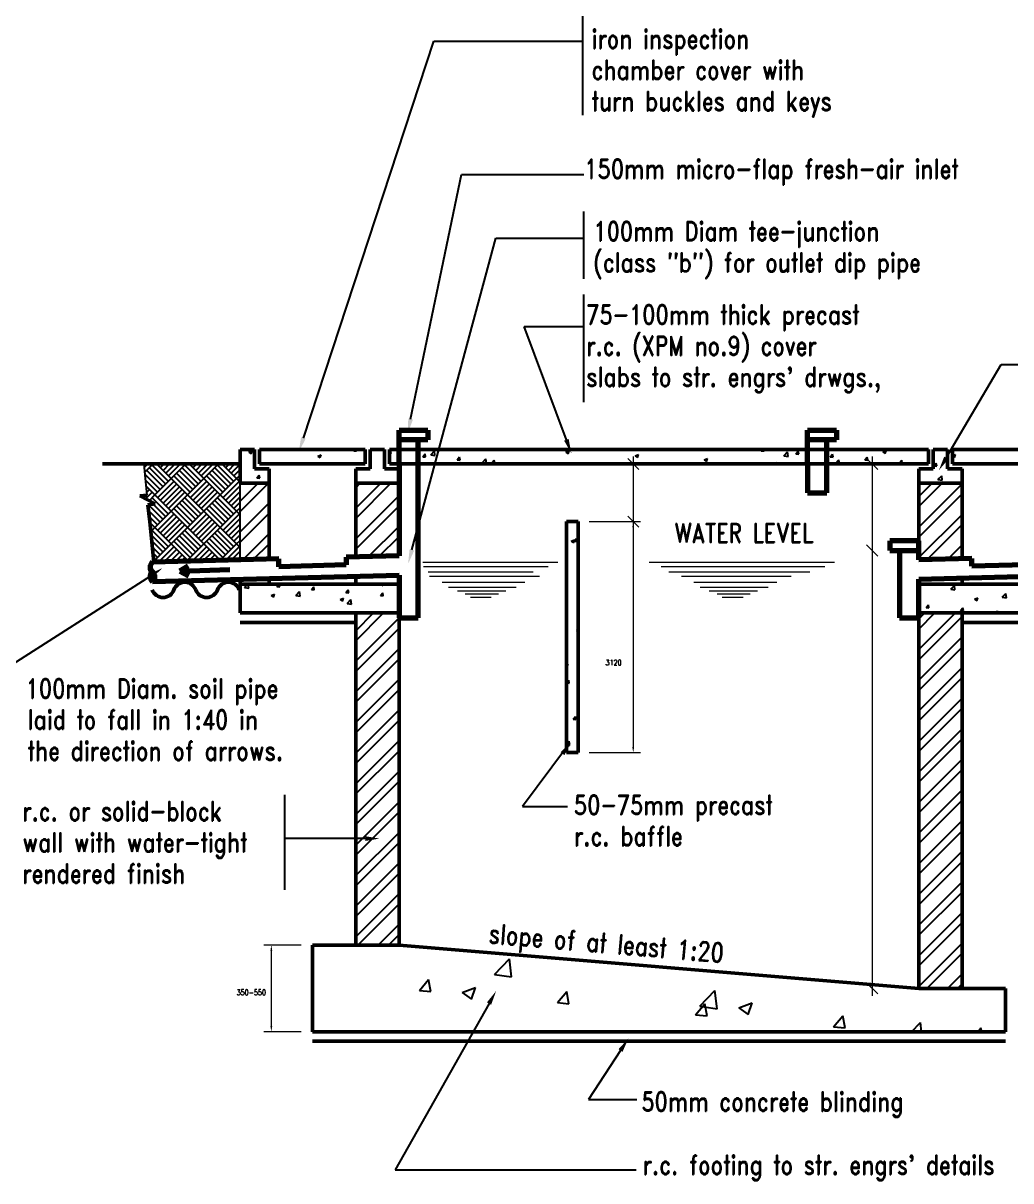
# Model space of a CAD drawing. Header units: inches. Extents: x 23 to 2032867, y 13 to 664695.
# Drawn here: x 1079303 to 1087707, y 491402 to 501255 of the extents above; entities that cross this region are included whole.
import ezdxf

# ---------------------------------------------------------------- set-up
doc = ezdxf.new("R2010")
doc.units = ezdxf.units.IN
doc.header["$MEASUREMENT"] = 0
doc.linetypes.add('DASHED2', pattern=[0.375, 0.25, -0.125])
for name, color, linetype, lineweight in [('DIMEXT', 7, 'Continuous', 9), ('DIMINT', 4, 'Continuous', 0), ('PIPES', 1, 'Continuous', 70), ('TXT2', 7, 'Continuous', 0), ('WALLS', 7, 'Continuous', 50)]:
    doc.layers.add(name, color=color, linetype=linetype, lineweight=lineweight)
doc.layers.add('PLUMBING', color=8, linetype='Continuous')
doc.styles.add('RomanS', font='romans.shx')
doc.styles.add('TXT1', font='romand__.ttf', dxfattribs={"width": 0.8, "height": 100})

msp = doc.modelspace()

# ---------------------------------------------------------------- linework, layer by layer
for p, q in [((1084065.422, 500472.276, 0), (1084065.422, 501704.453, 0)), ((1081686.842, 497723.359, 0), (1082797.271, 501100.751, 0)), ((1082797.271, 501100.751, 0), (1084065.422, 501100.751, 0)), ((1082599.728, 497884.654, 0), (1083033.229, 499967.45, 0)), ((1083033.229, 499967.45, 0), (1084073.746, 499967.45, 0)), ((1084073.746, 499077.41, 0), (1084073.746, 499650.208, 0)), ((1082610.544, 496771.55, 0), (1083324.829, 499423.685, 0)), ((1083324.829, 499423.685, 0), (1084071.062, 499423.685, 0)), ((1084073.746, 498028.75, 0), (1084073.746, 498945.226, 0)), ((1083565.92, 498672.196, 0), (1084071.062, 498672.196, 0)), ((1083924.846, 497708.842, 0), (1083565.92, 498672.196, 0)), ((1087157.31, 497554.873, 0), (1087626.022, 498349.751, 0)), ((1087626.022, 498349.751, 0), (1087980.096, 498349.751, 0)), ((1080328.891, 497503.453, 0), (1080341.599, 497380.604, 0)), ((1080332.165, 497471.805, 0), (1080363.813, 497503.453, 0)), ((1080336.508, 497429.818, 0), (1080410.143, 497503.453, 0)), ((1080516.324, 497331.656, 0), (1080377.335, 497470.645, 0)), ((1080539.488, 497354.821, 0), (1080400.5, 497493.81, 0)), ((1080562.653, 497377.986, 0), (1080437.186, 497503.453, 0)), ((1080446.829, 497493.81, 0), (1080456.472, 497503.453, 0)), ((1080469.994, 497470.645, 0), (1080502.802, 497503.453, 0)), ((1080493.159, 497447.48, 0), (1080549.132, 497503.453, 0)), ((1080516.324, 497424.315, 0), (1080595.461, 497503.453, 0)), ((1080539.488, 497401.151, 0), (1080641.791, 497503.453, 0)), ((1080562.653, 497377.986, 0), (1080688.12, 497503.453, 0)), ((1080794.301, 497331.656, 0), (1080655.313, 497470.645, 0)), ((1080817.466, 497354.821, 0), (1080678.477, 497493.81, 0)), ((1080840.631, 497377.986, 0), (1080715.164, 497503.453, 0)), ((1080724.807, 497493.81, 0), (1080734.45, 497503.453, 0)), ((1080747.972, 497470.645, 0), (1080780.78, 497503.453, 0)), ((1080771.137, 497447.48, 0), (1080827.109, 497503.453, 0)), ((1080794.301, 497424.315, 0), (1080873.439, 497503.453, 0)), ((1080817.466, 497401.151, 0), (1080919.769, 497503.453, 0)), ((1080840.631, 497377.986, 0), (1080966.098, 497503.453, 0)), ((1081072.279, 497331.656, 0), (1080933.29, 497470.645, 0)), ((1081095.444, 497354.821, 0), (1080956.455, 497493.81, 0)), ((1081118.609, 497377.986, 0), (1080993.142, 497503.453, 0)), ((1081002.785, 497493.81, 0), (1081012.428, 497503.453, 0)), ((1081025.95, 497470.645, 0), (1081058.758, 497503.453, 0)), ((1081049.114, 497447.48, 0), (1081105.087, 497503.453, 0)), ((1081072.279, 497424.315, 0), (1081149.531, 497501.567, 0)), ((1080469.994, 497285.326, 0), (1080337.778, 497417.542, 0)), ((1080341.599, 497380.604, 0), (1080356.347, 497238.039, 0)), ((1080446.829, 497262.162, 0), (1080343.124, 497365.867, 0)), ((1080493.159, 497308.491, 0), (1080354.17, 497447.48, 0)), ((1080423.664, 497238.997, 0), (1080562.653, 497377.986, 0)), ((1080701.642, 497238.997, 0), (1080562.653, 497377.986, 0)), ((1080724.807, 497262.162, 0), (1080585.818, 497401.151, 0)), ((1080747.972, 497285.326, 0), (1080608.983, 497424.315, 0)), ((1080771.137, 497308.491, 0), (1080632.148, 497447.48, 0)), ((1080701.642, 497238.997, 0), (1080840.631, 497377.986, 0)), ((1080979.62, 497238.997, 0), (1080840.631, 497377.986, 0)), ((1081002.785, 497262.162, 0), (1080863.796, 497401.151, 0)), ((1081025.95, 497285.326, 0), (1080886.961, 497424.315, 0)), ((1081049.114, 497308.491, 0), (1080910.126, 497447.48, 0)), ((1080979.62, 497238.997, 0), (1081118.609, 497377.986, 0)), ((1081095.444, 497401.151, 0), (1081149.531, 497455.238, 0)), ((1081118.609, 497377.986, 0), (1081149.531, 497408.908, 0)), ((1081149.531, 497347.064, 0), (1081118.609, 497377.986, 0)), ((1081149.531, 497393.393, 0), (1081141.774, 497401.151, 0)), ((1080344.243, 497205.905, 0), (1080400.5, 497262.162, 0)), ((1080423.664, 497238.997, 0), (1080348.47, 497314.192, 0)), ((1080349.538, 497303.86, 0), (1080354.17, 497308.491, 0)), ((1080353.882, 497261.874, 0), (1080377.335, 497285.326, 0)), ((1080446.829, 497215.832, 0), (1080585.818, 497354.821, 0)), ((1080469.994, 497192.667, 0), (1080608.983, 497331.656, 0)), ((1080493.159, 497169.502, 0), (1080632.148, 497308.491, 0)), ((1080516.324, 497146.338, 0), (1080655.313, 497285.326, 0)), ((1080539.488, 497123.173, 0), (1080678.477, 497262.162, 0)), ((1080724.807, 497215.832, 0), (1080863.796, 497354.821, 0)), ((1080747.972, 497192.667, 0), (1080886.961, 497331.656, 0)), ((1080771.137, 497169.502, 0), (1080910.126, 497308.491, 0)), ((1080794.301, 497146.338, 0), (1080933.29, 497285.326, 0)), ((1080817.466, 497123.173, 0), (1080956.455, 497262.162, 0)), ((1081002.785, 497215.832, 0), (1081141.774, 497354.821, 0)), ((1081025.95, 497192.667, 0), (1081149.531, 497316.249, 0)), ((1081049.114, 497169.502, 0), (1081149.531, 497269.919, 0)), ((1081149.531, 496685.727, 0), (1081149.531, 497339.653, 0)), ((1086923.481, 497226.85, 0), (1087036.284, 497339.653, 0)), ((1086923.481, 497139.982, 0), (1087123.152, 497339.653, 0)), ((1086923.481, 496966.246, 0), (1087292.031, 497334.796, 0)), ((1080313.9, 497221.892, 0), (1080327.013, 497235.005, 0)), ((1080374.585, 497189.918, 0), (1080423.664, 497238.997, 0)), ((1080539.488, 497076.843, 0), (1080400.5, 497215.832, 0)), ((1080516.324, 497053.678, 0), (1080408.867, 497161.135, 0)), ((1080562.653, 497100.008, 0), (1080423.664, 497238.997, 0)), ((1080562.653, 497100.008, 0), (1080701.642, 497238.997, 0)), ((1080771.137, 497030.513, 0), (1080632.148, 497169.502, 0)), ((1080794.301, 497053.678, 0), (1080655.313, 497192.667, 0)), ((1080817.466, 497076.843, 0), (1080678.477, 497215.832, 0)), ((1080840.631, 497100.008, 0), (1080701.642, 497238.997, 0)), ((1080840.631, 497100.008, 0), (1080979.62, 497238.997, 0)), ((1081049.114, 497030.513, 0), (1080910.126, 497169.502, 0)), ((1081072.279, 497053.678, 0), (1080933.29, 497192.667, 0)), ((1081095.444, 497076.843, 0), (1080956.455, 497215.832, 0)), ((1081118.609, 497100.008, 0), (1080979.62, 497238.997, 0)), ((1081072.279, 497146.338, 0), (1081149.531, 497223.589, 0)), ((1081095.444, 497123.173, 0), (1081149.531, 497177.26, 0)), ((1086923.481, 496879.378, 0), (1087292.031, 497247.928, 0)), ((1080493.159, 497030.513, 0), (1080366.88, 497156.792, 0)), ((1080469.994, 497007.349, 0), (1080369.852, 497107.49, 0)), ((1080423.664, 496961.019, 0), (1080562.653, 497100.008, 0)), ((1080446.829, 496937.854, 0), (1080585.818, 497076.843, 0)), ((1080701.642, 496961.019, 0), (1080562.653, 497100.008, 0)), ((1080724.807, 496984.184, 0), (1080585.818, 497123.173, 0)), ((1080747.972, 497007.349, 0), (1080608.983, 497146.338, 0)), ((1080701.642, 496961.019, 0), (1080840.631, 497100.008, 0)), ((1080724.807, 496937.854, 0), (1080863.796, 497076.843, 0)), ((1080979.62, 496961.019, 0), (1080840.631, 497100.008, 0)), ((1081002.785, 496984.184, 0), (1080863.796, 497123.173, 0)), ((1081025.95, 497007.349, 0), (1080886.961, 497146.338, 0)), ((1080979.62, 496961.019, 0), (1081118.609, 497100.008, 0)), ((1081002.785, 496937.854, 0), (1081141.774, 497076.843, 0)), ((1081118.609, 497100.008, 0), (1081149.531, 497130.93, 0)), ((1081149.531, 497069.086, 0), (1081118.609, 497100.008, 0)), ((1081149.531, 497115.415, 0), (1081141.774, 497123.173, 0)), ((1086923.481, 496705.642, 0), (1087292.031, 497074.192, 0)), ((1080446.829, 496984.184, 0), (1080375.198, 497055.815, 0)), ((1080423.664, 496961.019, 0), (1080380.544, 497004.139, 0)), ((1080384.286, 496967.97, 0), (1080400.5, 496984.184, 0)), ((1080469.994, 496914.689, 0), (1080608.983, 497053.678, 0)), ((1080493.159, 496891.525, 0), (1080632.148, 497030.513, 0)), ((1080516.324, 496868.36, 0), (1080655.313, 497007.349, 0)), ((1080539.488, 496845.195, 0), (1080678.477, 496984.184, 0)), ((1080747.972, 496914.689, 0), (1080886.961, 497053.678, 0)), ((1080771.137, 496891.525, 0), (1080910.126, 497030.513, 0)), ((1080794.301, 496868.36, 0), (1080933.29, 497007.349, 0)), ((1080817.466, 496845.195, 0), (1080956.455, 496984.184, 0)), ((1081025.95, 496914.689, 0), (1081149.531, 497038.271, 0)), ((1081049.114, 496891.525, 0), (1081149.531, 496991.941, 0)), ((1086992.296, 496687.588, 0), (1087292.031, 496987.324, 0)), ((1080388.629, 496925.984, 0), (1080423.664, 496961.019, 0)), ((1080516.324, 496775.7, 0), (1080391.235, 496900.789, 0)), ((1080539.488, 496798.865, 0), (1080400.5, 496937.854, 0)), ((1080562.653, 496822.03, 0), (1080423.664, 496961.019, 0)), ((1080562.653, 496822.03, 0), (1080701.642, 496961.019, 0)), ((1080747.972, 496729.371, 0), (1080608.983, 496868.36, 0)), ((1080771.137, 496752.536, 0), (1080632.148, 496891.525, 0)), ((1080794.301, 496775.7, 0), (1080655.313, 496914.689, 0)), ((1080817.466, 496798.865, 0), (1080678.477, 496937.854, 0)), ((1080840.631, 496822.03, 0), (1080701.642, 496961.019, 0)), ((1080840.631, 496822.03, 0), (1080979.62, 496961.019, 0)), ((1081025.95, 496729.371, 0), (1080886.961, 496868.36, 0)), ((1081049.114, 496752.536, 0), (1080910.126, 496891.525, 0)), ((1081072.279, 496775.7, 0), (1080933.29, 496914.689, 0)), ((1081095.444, 496798.865, 0), (1080956.455, 496937.854, 0)), ((1081118.609, 496822.03, 0), (1080979.62, 496961.019, 0)), ((1081072.279, 496868.36, 0), (1081149.531, 496945.612, 0)), ((1081095.444, 496845.195, 0), (1081149.531, 496899.282, 0)), ((1080493.159, 496752.536, 0), (1080396.581, 496849.113, 0)), ((1080469.994, 496729.371, 0), (1080401.927, 496797.438, 0)), ((1080423.664, 496683.041, 0), (1080562.653, 496822.03, 0)), ((1080454.48, 496667.527, 0), (1080585.818, 496798.865, 0)), ((1080502.055, 496668.773, 0), (1080608.983, 496775.7, 0)), ((1080701.642, 496683.041, 0), (1080562.653, 496822.03, 0)), ((1080724.807, 496706.206, 0), (1080585.818, 496845.195, 0)), ((1080701.642, 496683.041, 0), (1080840.631, 496822.03, 0)), ((1080739.932, 496675.002, 0), (1080863.796, 496798.865, 0)), ((1080787.508, 496676.247, 0), (1080886.961, 496775.7, 0)), ((1080979.62, 496683.041, 0), (1080840.631, 496822.03, 0)), ((1081002.785, 496706.206, 0), (1080863.796, 496845.195, 0)), ((1080979.62, 496683.041, 0), (1081118.609, 496822.03, 0)), ((1081025.385, 496682.476, 0), (1081141.774, 496798.865, 0)), ((1081118.609, 496822.03, 0), (1081149.531, 496852.952, 0)), ((1081149.531, 496791.108, 0), (1081118.609, 496822.03, 0)), ((1081149.531, 496837.438, 0), (1081141.774, 496845.195, 0)), ((1087170.704, 496692.26, 0), (1087292.031, 496813.588, 0)), ((1080446.829, 496706.206, 0), (1080407.273, 496745.763, 0)), ((1080423.664, 496683.041, 0), (1080412.618, 496694.087, 0)), ((1080414.689, 496674.066, 0), (1080423.664, 496683.041, 0)), ((1080439.569, 496667.136, 0), (1080423.664, 496683.041, 0)), ((1080549.63, 496670.018, 0), (1080632.148, 496752.536, 0)), ((1080597.206, 496671.264, 0), (1080655.313, 496729.371, 0)), ((1080644.781, 496672.51, 0), (1080678.477, 496706.206, 0)), ((1080692.357, 496673.756, 0), (1080701.642, 496683.041, 0)), ((1080710.454, 496674.23, 0), (1080701.642, 496683.041, 0)), ((1080835.083, 496677.493, 0), (1080910.126, 496752.536, 0)), ((1080882.659, 496678.739, 0), (1080933.29, 496729.371, 0)), ((1080930.234, 496679.985, 0), (1080956.455, 496706.206, 0)), ((1080977.809, 496681.231, 0), (1080979.62, 496683.041, 0)), ((1080981.338, 496681.323, 0), (1080979.62, 496683.041, 0)), ((1081072.96, 496683.722, 0), (1081149.531, 496760.293, 0)), ((1081120.536, 496684.968, 0), (1081149.531, 496713.963, 0)), ((1080386.656, 496548.498, 0), (1078531.482, 495364.394, 0)), ((1082132.331, 496084.159, 0), (1082283.393, 496235.221, 0)), ((1082132.331, 495997.291, 0), (1082370.261, 496235.221, 0)), ((1082132.331, 495823.555, 0), (1082500.881, 496192.105, 0)), ((1086923.481, 495923.829, 0), (1087234.873, 496235.221, 0)), ((1086923.481, 496184.433, 0), (1086974.269, 496235.221, 0)), ((1086923.481, 496097.565, 0), (1087061.137, 496235.221, 0)), ((1086923.481, 495836.961, 0), (1087292.031, 496205.511, 0)), ((1082132.331, 495736.687, 0), (1082500.881, 496105.237, 0)), ((1086923.481, 495663.225, 0), (1087292.031, 496031.775, 0)), ((1082132.331, 495562.951, 0), (1082500.881, 495931.501, 0)), ((1086923.481, 495576.357, 0), (1087292.031, 495944.907, 0)), ((1082132.331, 495476.083, 0), (1082500.881, 495844.633, 0)), ((1086923.481, 495402.621, 0), (1087292.031, 495771.171, 0)), ((1086923.481, 495315.753, 0), (1087292.031, 495684.303, 0)), ((1082132.331, 495302.346, 0), (1082500.881, 495670.896, 0)), ((1082132.331, 495215.478, 0), (1082500.881, 495584.028, 0)), ((1086923.481, 495142.017, 0), (1087292.031, 495510.567, 0)), ((1082132.331, 495041.742, 0), (1082500.881, 495410.292, 0)), ((1086923.481, 495055.149, 0), (1087292.031, 495423.699, 0)), ((1082132.331, 494954.874, 0), (1082500.881, 495323.424, 0)), ((1086923.481, 494881.412, 0), (1087292.031, 495249.962, 0)), ((1082132.331, 494781.138, 0), (1082500.881, 495149.688, 0)), ((1086923.481, 494794.544, 0), (1087292.031, 495163.094, 0)), ((1082132.331, 494694.27, 0), (1082500.881, 495062.82, 0)), ((1083925.941, 495089.893, 0), (1083551.951, 494586.947, 0)), ((1086923.481, 494620.808, 0), (1087292.031, 494989.358, 0)), ((1086923.481, 494533.94, 0), (1087292.031, 494902.49, 0)), ((1082132.331, 494520.534, 0), (1082500.881, 494889.084, 0)), ((1082132.331, 494433.666, 0), (1082500.881, 494802.216, 0)), ((1086923.481, 494360.204, 0), (1087292.031, 494728.754, 0)), ((1081528.412, 493879.064, 0), (1081528.412, 494686.588, 0)), ((1082132.331, 494259.93, 0), (1082500.881, 494628.48, 0)), ((1086923.481, 494273.336, 0), (1087292.031, 494641.886, 0)), ((1082132.331, 494173.062, 0), (1082500.881, 494541.612, 0)), ((1083551.951, 494586.947, 0), (1083933.663, 494586.947, 0)), ((1086923.481, 494099.6, 0), (1087292.031, 494468.15, 0)), ((1082212.99, 494314.871, 0), (1081528.412, 494314.871, 0)), ((1082132.331, 493999.325, 0), (1082500.881, 494367.875, 0)), ((1086923.481, 494012.732, 0), (1087292.031, 494381.282, 0)), ((1082132.331, 493912.457, 0), (1082500.881, 494281.007, 0)), ((1086923.481, 493838.996, 0), (1087292.031, 494207.546, 0)), ((1082132.331, 493738.721, 0), (1082500.881, 494107.271, 0)), ((1086923.481, 493752.127, 0), (1087292.031, 494120.677, 0)), ((1082132.331, 493651.853, 0), (1082500.881, 494020.403, 0)), ((1086923.481, 493578.391, 0), (1087292.031, 493946.941, 0)), ((1082132.331, 493478.117, 0), (1082500.881, 493846.667, 0)), ((1086923.481, 493491.523, 0), (1087292.031, 493860.073, 0)), ((1082149.535, 493408.453, 0), (1082500.881, 493759.799, 0)), ((1086923.481, 493317.787, 0), (1087292.031, 493686.337, 0)), ((1082323.271, 493408.453, 0), (1082500.881, 493586.063, 0)), ((1086923.481, 493230.919, 0), (1087292.031, 493599.469, 0)), ((1082410.139, 493408.453, 0), (1082500.881, 493499.195, 0)), ((1086923.481, 493057.183, 0), (1087292.031, 493425.733, 0)), ((1086993.069, 493039.903, 0), (1087292.031, 493338.865, 0)), ((1087166.805, 493039.903, 0), (1087292.031, 493165.129, 0)), ((1086923.481, 493039.903, 0), (1087292.031, 493039.903, 0)), ((1087253.673, 493039.903, 0), (1087292.031, 493078.261, 0)), ((1083267.172, 492910.784, 0), (1082469.003, 491496.454, 0)), ((1084385.858, 492511.158, 0), (1084113.951, 492094.887, 0)), ((1084113.951, 492094.887, 0), (1084525.188, 492094.887, 0)), ((1082469.003, 491496.454, 0), (1084517.973, 491496.454, 0))]:
    msp.add_line(p, q)
at = {"color": 0}
for p, q in [((1081222.428, 497603.186, 0), (1081251.101, 497614.193, 0)), ((1081222.428, 497603.186, 0), (1081242.797, 497589.447, 0)), ((1081242.81, 497589.439, 0), (1081251.113, 497614.185, 0)), ((1081810.932, 497570.39, 0), (1081839.605, 497581.397, 0)), ((1081810.932, 497570.39, 0), (1081831.302, 497556.651, 0)), ((1081831.314, 497556.643, 0), (1081839.617, 497581.388, 0)), ((1082115.734, 497615.853, 0), (1082124.503, 497626.303, 0)), ((1082115.734, 497615.853, 0), (1082140.21, 497613.711, 0)), ((1082140.222, 497613.702, 0), (1082137.898, 497626.303, 0)), ((1082418.981, 497601.512, 0), (1082429.193, 497613.683, 0)), ((1082418.981, 497589.322, 0), (1082433.928, 497588.014, 0)), ((1082433.94, 497588.005, 0), (1082429.206, 497613.674, 0)), ((1082703.17, 497564.459, 0), (1082722.912, 497587.986, 0)), ((1082703.17, 497564.459, 0), (1082727.646, 497562.317, 0)), ((1082727.659, 497562.308, 0), (1082722.924, 497587.976, 0)), ((1082770.64, 497580.598, 0), (1082802.535, 497613.84, 0)), ((1082770.64, 497580.598, 0), (1082807.059, 497574.95, 0)), ((1082807.072, 497574.94, 0), (1082802.547, 497613.83, 0)), ((1082996.888, 497538.762, 0), (1083016.63, 497562.289, 0)), ((1083021.377, 497536.611, 0), (1083016.642, 497562.279, 0)), ((1083347.686, 497626.303, 0), (1083352.382, 497623.136, 0)), ((1083352.394, 497623.126, 0), (1083353.46, 497626.303, 0)), ((1083920.517, 497604.079, 0), (1083949.19, 497615.086, 0)), ((1083920.517, 497604.079, 0), (1083940.886, 497590.34, 0)), ((1083940.899, 497590.33, 0), (1083949.202, 497615.075, 0)), ((1084509.022, 497571.283, 0), (1084537.694, 497582.29, 0)), ((1084509.022, 497571.283, 0), (1084529.391, 497557.544, 0)), ((1084529.403, 497557.533, 0), (1084537.706, 497582.279, 0)), ((1085583.532, 497615.511, 0), (1085592.587, 497626.303, 0)), ((1085583.532, 497615.511, 0), (1085608.008, 497613.37, 0)), ((1085608.02, 497613.358, 0), (1085605.633, 497626.303, 0)), ((1085775.595, 497572.819, 0), (1085807.49, 497606.061, 0)), ((1085775.595, 497572.819, 0), (1085812.015, 497567.171, 0)), ((1085812.027, 497567.159, 0), (1085807.503, 497606.05, 0)), ((1085877.25, 497589.814, 0), (1085896.991, 497613.342, 0)), ((1085877.25, 497589.814, 0), (1085901.726, 497587.673, 0)), ((1085901.738, 497587.661, 0), (1085897.003, 497613.33, 0)), ((1086047.099, 497626.303, 0), (1086050.471, 497624.029, 0)), ((1086050.483, 497624.017, 0), (1086051.25, 497626.303, 0)), ((1086170.968, 497564.117, 0), (1086190.709, 497587.645, 0)), ((1086170.968, 497564.117, 0), (1086195.444, 497561.976, 0)), ((1086195.456, 497561.964, 0), (1086190.721, 497587.632, 0)), ((1086464.686, 497538.42, 0), (1086484.427, 497561.948, 0)), ((1086489.174, 497536.267, 0), (1086484.439, 497561.935, 0)), ((1086618.606, 497604.972, 0), (1086647.279, 497615.978, 0)), ((1086618.606, 497604.972, 0), (1086638.976, 497591.233, 0)), ((1086638.988, 497591.22, 0), (1086647.291, 497615.966, 0)), ((1087210.131, 497573.336, 0), (1087235.783, 497583.182, 0)), ((1087210.131, 497570.139, 0), (1087227.48, 497558.437, 0)), ((1087227.492, 497558.424, 0), (1087235.795, 497583.17, 0)), ((1082418.981, 497545.097, 0), (1082428.11, 497548.601, 0)), ((1082418.981, 497524.412, 0), (1082419.806, 497523.855, 0)), ((1082419.818, 497523.846, 0), (1082428.122, 497548.592, 0)), ((1082987.941, 497504.799, 0), (1083016.614, 497515.805, 0)), ((1082987.941, 497504.799, 0), (1082989.937, 497503.453, 0)), ((1082996.888, 497538.762, 0), (1083021.364, 497536.62, 0)), ((1083012.485, 497503.453, 0), (1083016.626, 497515.795, 0)), ((1083207.675, 497512.818, 0), (1083239.57, 497546.06, 0)), ((1083207.675, 497512.818, 0), (1083244.095, 497507.17, 0)), ((1083244.107, 497507.16, 0), (1083239.583, 497546.05, 0)), ((1083290.606, 497513.065, 0), (1083310.348, 497536.592, 0)), ((1083290.606, 497513.065, 0), (1083315.083, 497510.923, 0)), ((1083315.095, 497510.913, 0), (1083310.36, 497536.582, 0)), ((1083597.821, 497503.453, 0), (1083604.066, 497510.895, 0)), ((1083605.449, 497503.453, 0), (1083604.078, 497510.885, 0)), ((1085097.526, 497538.487, 0), (1085126.199, 497549.494, 0)), ((1085097.526, 497538.487, 0), (1085117.895, 497524.748, 0)), ((1085117.908, 497524.737, 0), (1085126.211, 497549.483, 0)), ((1085686.031, 497505.691, 0), (1085714.703, 497516.698, 0)), ((1085686.031, 497505.691, 0), (1085689.349, 497503.453, 0)), ((1085710.275, 497503.453, 0), (1085714.715, 497516.686, 0)), ((1086212.63, 497505.039, 0), (1086244.526, 497538.281, 0)), ((1086212.63, 497505.039, 0), (1086222.86, 497503.453, 0)), ((1086248.588, 497503.453, 0), (1086244.538, 497538.269, 0)), ((1086464.686, 497538.42, 0), (1086489.162, 497536.279, 0)), ((1086758.404, 497512.723, 0), (1086778.145, 497536.251, 0)), ((1086758.404, 497512.723, 0), (1086782.88, 497510.582, 0)), ((1086782.892, 497510.569, 0), (1086778.158, 497536.238, 0)), ((1087052.122, 497487.026, 0), (1087071.864, 497510.554, 0)), ((1087052.122, 497487.026, 0), (1087076.598, 497484.885, 0)), ((1087076.61, 497484.872, 0), (1087071.876, 497510.541, 0)), ((1081291.398, 497384.921, 0), (1081311.14, 497408.448, 0)), ((1081291.398, 497384.921, 0), (1081315.875, 497382.78, 0)), ((1081315.887, 497382.771, 0), (1081311.152, 497408.44, 0)), ((1087086.701, 497369.479, 0), (1087118.596, 497402.721, 0)), ((1087086.701, 497369.479, 0), (1087123.12, 497363.831, 0)), ((1087123.132, 497363.818, 0), (1087118.608, 497402.709, 0)), ((1081149.531, 497186.193, 0), (1081302.991, 497339.653, 0)), ((1081149.531, 497099.325, 0), (1081389.859, 497339.653, 0)), ((1082132.331, 497126.576, 0), (1082345.408, 497339.653, 0)), ((1082132.331, 497039.708, 0), (1082432.276, 497339.653, 0)), ((1082132.331, 497300.312, 0), (1082171.672, 497339.653, 0)), ((1080386.208, 497183.794, 0), (1080377.335, 497192.667, 0)), ((1081149.531, 496925.589, 0), (1081395.231, 497171.289, 0)), ((1082132.331, 496865.972, 0), (1082500.881, 497234.522, 0)), ((1081149.531, 496838.72, 0), (1081395.231, 497084.42, 0)), ((1082132.331, 496779.104, 0), (1082500.881, 497147.654, 0)), ((1082241.279, 496714.316, 0), (1082500.881, 496973.917, 0)), ((1081170.832, 496686.285, 0), (1081395.231, 496910.684, 0)), ((1082330.483, 496716.652, 0), (1082500.881, 496887.049, 0)), ((1083991.679, 496845.625, 0), (1084011.421, 496869.152, 0)), ((1084016.167, 496843.474, 0), (1084011.433, 496869.142, 0)), ((1081260.036, 496688.621, 0), (1081395.231, 496823.816, 0)), ((1083965.675, 496845.309, 0), (1083994.348, 496856.315, 0)), ((1083965.675, 496845.309, 0), (1083986.045, 496831.569, 0)), ((1083986.056, 496831.559, 0), (1083994.359, 496856.305, 0)), ((1083991.679, 496845.625, 0), (1084016.156, 496843.484, 0)), ((1087259.908, 496694.596, 0), (1087292.031, 496726.72, 0)), ((1081185.372, 496451.673, 0), (1081213.435, 496480.921, 0)), ((1081221.803, 496446.016, 0), (1081217.743, 496480.921, 0)), ((1081461.854, 496460.853, 0), (1081478.694, 496480.921, 0)), ((1081486.342, 496458.703, 0), (1081482.244, 496480.921, 0)), ((1082346.372, 496480.921, 0), (1082365.327, 496468.136, 0)), ((1082365.338, 496468.127, 0), (1082369.631, 496480.921, 0)), ((1081185.372, 496451.673, 0), (1081221.792, 496446.025, 0)), ((1081412.382, 496382.595, 0), (1081441.055, 496393.601, 0)), ((1081412.382, 496382.595, 0), (1081432.751, 496368.855, 0)), ((1081432.763, 496368.847, 0), (1081441.066, 496393.593, 0)), ((1081461.854, 496460.853, 0), (1081486.331, 496458.712, 0)), ((1081622.408, 496383.893, 0), (1081654.303, 496417.135, 0)), ((1081622.408, 496383.893, 0), (1081658.827, 496378.245, 0)), ((1081658.838, 496378.236, 0), (1081654.314, 496417.126, 0)), ((1081755.572, 496435.156, 0), (1081775.314, 496458.683, 0)), ((1081755.572, 496435.156, 0), (1081780.049, 496433.015, 0)), ((1081780.06, 496433.006, 0), (1081775.325, 496458.674, 0)), ((1082049.29, 496409.459, 0), (1082069.032, 496432.986, 0)), ((1082049.29, 496409.459, 0), (1082073.767, 496407.318, 0)), ((1082073.778, 496407.309, 0), (1082069.043, 496432.977, 0)), ((1082343.009, 496383.762, 0), (1082362.75, 496407.289, 0)), ((1082343.009, 496383.762, 0), (1082367.485, 496381.621, 0)), ((1082367.496, 496381.611, 0), (1082362.761, 496407.28, 0)), ((1087195.283, 496436.116, 0), (1087227.178, 496469.358, 0)), ((1087195.283, 496436.116, 0), (1087231.703, 496430.468, 0)), ((1087231.714, 496430.455, 0), (1087227.19, 496469.345, 0)), ((1087632.318, 496368.336, 0), (1087664.214, 496401.578, 0)), ((1087668.749, 496362.675, 0), (1087664.225, 496401.565, 0)), ((1082000.886, 496349.799, 0), (1082029.559, 496360.805, 0)), ((1082000.886, 496349.799, 0), (1082021.256, 496336.059, 0)), ((1082021.267, 496336.051, 0), (1082029.57, 496360.796, 0)), ((1082059.443, 496316.113, 0), (1082091.338, 496349.355, 0)), ((1082059.443, 496316.113, 0), (1082095.862, 496310.465, 0)), ((1082095.874, 496310.456, 0), (1082091.349, 496349.346, 0)), ((1086985.679, 496280.633, 0), (1087005.42, 496304.16, 0)), ((1086985.679, 496280.633, 0), (1087010.155, 496278.491, 0)), ((1087010.166, 496278.479, 0), (1087005.431, 496304.147, 0)), ((1087279.397, 496254.936, 0), (1087299.138, 496278.463, 0)), ((1087303.884, 496252.781, 0), (1087299.149, 496278.45, 0)), ((1087397.065, 496351.584, 0), (1087425.737, 496362.591, 0)), ((1087397.065, 496351.584, 0), (1087417.434, 496337.845, 0)), ((1087417.445, 496337.832, 0), (1087425.748, 496362.578, 0)), ((1087632.318, 496368.336, 0), (1087668.738, 496362.688, 0)), ((1082496.478, 496248.333, 0), (1082500.881, 496252.922, 0)), ((1082496.478, 496248.333, 0), (1082500.881, 496247.65, 0)), ((1087279.397, 496254.936, 0), (1087303.873, 496252.794, 0)), ((1087578.135, 496235.221, 0), (1087592.856, 496252.766, 0)), ((1087596.101, 496235.221, 0), (1087592.867, 496252.753, 0)), ((1084010.833, 496086.539, 0), (1084024.221, 496091.678, 0)), ((1084010.833, 496086.539, 0), (1084024.221, 496077.508, 0)), ((1083925.941, 495795.25, 0), (1083939.868, 495800.596, 0)), ((1083931.576, 495775.84, 0), (1083939.879, 495800.586, 0)), ((1083925.941, 495779.644, 0), (1083931.565, 495775.85, 0)), ((1083925.941, 495640.072, 0), (1083944.978, 495662.759, 0)), ((1083925.941, 495639.17, 0), (1083949.713, 495637.09, 0)), ((1083949.723, 495637.08, 0), (1083944.988, 495662.748, 0)), ((1083982.055, 495331.209, 0), (1084001.796, 495354.736, 0)), ((1083982.055, 495331.209, 0), (1084006.531, 495329.068, 0)), ((1084006.542, 495329.057, 0), (1084001.807, 495354.726, 0)), ((1083925.941, 495121.818, 0), (1083948.061, 495144.872, 0)), ((1083925.941, 495110.114, 0), (1083952.586, 495105.982, 0)), ((1083952.596, 495105.971, 0), (1083948.072, 495144.862, 0)), ((1083313.551, 493159.482, 0), (1083441.133, 493292.449, 0)), ((1083459.238, 493136.879, 0), (1083441.141, 493292.44, 0)), ((1083313.551, 493159.482, 0), (1083459.23, 493136.889, 0)), ((1082674.296, 493021.209, 0), (1082753.262, 493115.318, 0)), ((1082772.21, 493012.635, 0), (1082753.271, 493115.309, 0)), ((1083037.669, 493004.375, 0), (1083152.36, 493048.401, 0)), ((1083119.156, 492949.408, 0), (1083152.368, 493048.391, 0)), ((1082674.296, 493021.209, 0), (1082772.202, 493012.644, 0)), ((1083037.669, 493004.375, 0), (1083119.147, 492949.418, 0)), ((1083849.168, 492918.421, 0), (1083928.134, 493012.53, 0)), ((1083947.082, 492909.846, 0), (1083928.143, 493012.52, 0)), ((1085061.692, 492888.362, 0), (1085189.273, 493021.329, 0)), ((1085207.379, 492865.758, 0), (1085189.282, 493021.318, 0)), ((1083849.168, 492918.421, 0), (1083947.074, 492909.856, 0)), ((1085024.04, 492815.633, 0), (1085103.007, 492909.742, 0)), ((1085061.692, 492888.362, 0), (1085207.37, 492865.769, 0)), ((1085121.955, 492807.057, 0), (1085103.015, 492909.731, 0)), ((1085391.687, 492873.191, 0), (1085506.378, 492917.217, 0)), ((1085391.687, 492873.191, 0), (1085473.165, 492818.234, 0)), ((1085473.174, 492818.223, 0), (1085506.386, 492917.206, 0)), ((1085024.04, 492815.633, 0), (1085121.946, 492807.068, 0)), ((1086198.912, 492712.845, 0), (1086277.879, 492806.954, 0)), ((1086296.827, 492704.268, 0), (1086277.887, 492806.942, 0)), ((1086861.752, 492671.353, 0), (1086937.414, 492750.209, 0)), ((1086946.595, 492671.353, 0), (1086937.422, 492750.197, 0)), ((1086198.912, 492712.845, 0), (1086296.818, 492704.28, 0)), ((1087425.218, 492671.353, 0), (1087452.751, 492704.166, 0)), ((1087458.81, 492671.353, 0), (1087452.759, 492704.153, 0))]:
    msp.add_line(p, q, dxfattribs=at)
at = {"lineweight": 0}
for p, q in [((1082702.702, 496668.204, 0), (1083851.838, 496668.204, 0)), ((1084628.777, 496668.204, 0), (1086206.796, 496668.204, 0)), ((1082708.603, 496631.339, 0), (1083769.863, 496631.339, 0)), ((1082749.912, 496586.281, 0), (1083642.802, 496586.281, 0)), ((1084731.245, 496631.339, 0), (1086124.821, 496631.339, 0)), ((1084796.825, 496586.281, 0), (1085997.759, 496586.281, 0)), ((1082760.884, 496549.416, 0), (1083695.399, 496549.416, 0)), ((1082867.451, 496496.166, 0), (1083572.436, 496496.166, 0)), ((1084903.393, 496549.416, 0), (1085837.908, 496549.416, 0)), ((1085009.96, 496496.166, 0), (1085714.946, 496496.166, 0)), ((1082920.735, 496455.205, 0), (1083498.659, 496455.205, 0)), ((1082998.611, 496422.436, 0), (1083408.486, 496422.436, 0)), ((1083064.191, 496397.859, 0), (1083347.005, 496397.859, 0)), ((1085063.244, 496455.205, 0), (1085641.168, 496455.205, 0)), ((1085141.12, 496422.436, 0), (1085550.996, 496422.436, 0)), ((1085206.7, 496397.859, 0), (1085489.514, 496397.859, 0)), ((1083109.277, 496369.186, 0), (1083285.524, 496369.186, 0)), ((1085251.787, 496369.186, 0), (1085428.033, 496369.186, 0))]:
    msp.add_line(p, q, dxfattribs=at)
for points in [[(1082619.774, 497880.482, 0), (1082579.683, 497888.827, 0), (1082574.695, 497764.382, 0)], [(1081706.293, 497716.964, 0), (1081667.392, 497729.754, 0), (1081648.472, 497606.655, 0)], [(1083944.033, 497715.991, 0), (1083905.66, 497701.694, 0), (1083967.738, 497593.723, 0)], [(1087174.947, 497544.473, 0), (1087139.673, 497565.273, 0), (1087094.91, 497449.051, 0)], [(1082630.315, 496766.225, 0), (1082590.774, 496776.875, 0), (1082578.596, 496652.927, 0)], [(1080375.224, 496565.485, 0), (1080398.088, 496531.512, 0), (1080488.573, 496617.092, 0)], [(1083875.424, 495049.34, 0), (1083908.285, 495024.905, 0), (1083965.16, 495135.705, 0)], [(1082212.99, 494335.346, 0), (1082212.99, 494294.396, 0), (1082335.84, 494314.871, 0)], [(1083249.341, 492920.847, 0), (1083285.004, 492900.721, 0), (1083327.551, 493017.772, 0)], [(1084368.716, 492522.355, 0), (1084403, 492499.961, 0), (1084453.041, 492614.01, 0)]]:
    msp.add_solid(points)
at = {"layer": 'DIMEXT'}
for p, q in [((1084118.721, 497012.053, 0), (1084556.921, 497012.053, 0)), ((1084493.921, 496964.803, 0), (1084493.921, 495093.703, 0)), ((1084118.721, 495046.453, 0), (1084556.921, 495046.453, 0)), ((1081669.281, 493408.453, 0), (1081351.556, 493408.453, 0)), ((1081414.556, 492718.603, 0), (1081414.556, 493361.203, 0)), ((1081669.281, 492671.353, 0), (1081351.556, 492671.353, 0))]:
    msp.add_line(p, q, dxfattribs=at)
for points in [[(1084486.046, 496964.803, 0), (1084501.796, 496964.803, 0), (1084493.921, 497012.053, 0)], [(1084486.046, 495093.703, 0), (1084501.796, 495093.703, 0), (1084493.921, 495046.453, 0)], [(1081406.681, 493361.203, 0), (1081422.431, 493361.203, 0), (1081414.556, 493408.453, 0)], [(1081406.681, 492718.603, 0), (1081422.431, 492718.603, 0), (1081414.556, 492671.353, 0)]]:
    msp.add_solid(points, dxfattribs=at)
at = {"layer": 'DIMINT'}
for p, q in [((1084493.921, 497566.453, 0), (1084493.921, 496949.053, 0)), ((1086526.679, 497566.453, 0), (1086526.679, 496703.353, 0)), ((1084541.171, 497456.203, 0), (1084446.671, 497550.703, 0)), ((1086573.929, 497456.203, 0), (1086479.429, 497550.703, 0)), ((1084541.171, 496964.803, 0), (1084446.671, 497059.303, 0)), ((1086573.929, 496719.103, 0), (1086479.429, 496813.603, 0)), ((1086573.929, 496719.103, 0), (1086479.429, 496813.603, 0)), ((1086526.679, 496829.353, 0), (1086526.679, 492976.903, 0)), ((1086573.929, 492992.653, 0), (1086479.429, 493087.153, 0))]:
    msp.add_line(p, q, dxfattribs=at)
at = {"layer": 'PIPES'}
for p, q in [((1082500.881, 497708.203, 0), (1082500.881, 497790.103, 0)), ((1082500.881, 497790.103, 0), (1082746.581, 497790.103, 0)), ((1082746.581, 497790.103, 0), (1082746.581, 497708.203, 0)), ((1085978.009, 497708.203, 0), (1085978.009, 497790.103, 0)), ((1085978.009, 497790.103, 0), (1086223.709, 497790.103, 0)), ((1086223.709, 497790.103, 0), (1086223.709, 497708.203, 0)), ((1082746.581, 497708.203, 0), (1082500.881, 497708.203, 0)), ((1082500.881, 497626.303, 0), (1082500.881, 497708.203, 0)), ((1082664.681, 497626.303, 0), (1082664.681, 497708.203, 0)), ((1085978.009, 497626.303, 0), (1085978.009, 497708.203, 0)), ((1086223.709, 497708.203, 0), (1085978.009, 497708.203, 0)), ((1086141.809, 497626.303, 0), (1086141.809, 497708.203, 0)), ((1082500.881, 497503.453, 0), (1082500.881, 496721.114, 0)), ((1082664.681, 496194.271, 0), (1082664.681, 497503.453, 0)), ((1085978.009, 497503.453, 0), (1085978.009, 497257.753, 0)), ((1086141.809, 497257.753, 0), (1086141.809, 497503.453, 0)), ((1085978.009, 497257.753, 0), (1086141.809, 497257.753, 0)), ((1086923.481, 496848.253, 0), (1086677.781, 496848.253, 0)), ((1086677.781, 496848.253, 0), (1086677.781, 496766.353, 0)), ((1086923.481, 496766.353, 0), (1086923.481, 496848.253, 0)), ((1081477.131, 496694.306, 0), (1080403.571, 496666.194, 0)), ((1081477.131, 496628.763, 0), (1081477.131, 496694.306, 0)), ((1082500.881, 496721.114, 0), (1082050.431, 496709.318, 0)), ((1082050.431, 496709.318, 0), (1082050.431, 496643.776, 0)), ((1086677.781, 496766.353, 0), (1086923.481, 496766.353, 0)), ((1086759.681, 496766.353, 0), (1086759.681, 496194.271, 0)), ((1086923.481, 496685.786, 0), (1086923.481, 496766.353, 0)), ((1087373.931, 496697.582, 0), (1086923.481, 496685.786, 0)), ((1087373.931, 496632.039, 0), (1087373.931, 496697.582, 0)), ((1080705.496, 496632.852, 0), (1080636.041, 496589.452, 0)), ((1080636.041, 496589.452, 0), (1081060.691, 496604.281, 0)), ((1080636.041, 496589.452, 0), (1080708.355, 496551.002, 0)), ((1082050.431, 496643.776, 0), (1081477.131, 496628.763, 0)), ((1086923.481, 496521.93, 0), (1089024.171, 496576.939, 0)), ((1087947.231, 496647.052, 0), (1087373.931, 496632.039, 0)), ((1080403.571, 496502.338, 0), (1082500.881, 496557.257, 0)), ((1082500.881, 496557.257, 0), (1082500.881, 496194.271, 0)), ((1086923.481, 496194.271, 0), (1086923.481, 496521.93, 0)), ((1082500.881, 496194.271, 0), (1082664.681, 496194.271, 0)), ((1086759.681, 496194.271, 0), (1086923.481, 496194.271, 0))]:
    msp.add_line(p, q, dxfattribs=at)
at = {"layer": 'PIPES', "linetype": 'DASHED2'}
for p, q in [((1082500.881, 497503.453, 0), (1082500.881, 497626.303, 0)), ((1082664.681, 497503.453, 0), (1082664.681, 497626.303, 0)), ((1085978.009, 497503.453, 0), (1085978.009, 497626.303, 0)), ((1086141.809, 497503.453, 0), (1086141.809, 497626.303, 0))]:
    msp.add_line(p, q, dxfattribs=at)
at = {"layer": 'PIPES'}
for centre, radius, start, end in [((1080442.409, 496547.308, 0), 59.378, 142.3923602, 229.1490949), ((1080434.284, 496625.244, 0), 51.187, 126.8698978, 233.1301022), ((1080464.983, 496626.689, 0), 81.9, 181.0113542, 217.8525693), ((1080442.409, 496547.308, 0), 51.188, 145.3202065, 221.2037692), ((1080372.859, 496543.344, 0), 42.997, 316.2096198, 50.3143554), ((1080372.859, 496543.344, 0), 51.188, 306.8698978, 53.1301022)]:
    msp.add_arc(centre, radius, start, end, dxfattribs=at)
at = {"layer": 'WALLS'}
for p, q in [((1081272.381, 497626.303, 0), (1081149.531, 497626.303, 0)), ((1081149.531, 497626.303, 0), (1081149.531, 497339.653, 0)), ((1081272.381, 497462.503, 0), (1081272.381, 497626.303, 0)), ((1081313.331, 497626.303, 0), (1082214.231, 497626.303, 0)), ((1081313.331, 497503.453, 0), (1081313.331, 497626.303, 0)), ((1082214.231, 497626.303, 0), (1082214.231, 497503.453, 0)), ((1082255.181, 497462.503, 0), (1082255.181, 497626.303, 0)), ((1082255.181, 497626.303, 0), (1082378.031, 497626.303, 0)), ((1082378.031, 497626.303, 0), (1082378.031, 497462.503, 0)), ((1087005.381, 497626.303, 0), (1082418.981, 497626.303, 0)), ((1082418.981, 497626.303, 0), (1082418.981, 497503.453, 0)), ((1086104.481, 497626.303, 0), (1087005.381, 497626.303, 0)), ((1087005.381, 497626.303, 0), (1087005.381, 497503.453, 0)), ((1087169.181, 497626.303, 0), (1087046.331, 497626.303, 0)), ((1087046.331, 497626.303, 0), (1087046.331, 497462.503, 0)), ((1087169.181, 497462.503, 0), (1087169.181, 497626.303, 0)), ((1088111.031, 497626.303, 0), (1087210.131, 497626.303, 0)), ((1087210.131, 497626.303, 0), (1087210.131, 497503.453, 0)), ((1079977.834, 497503.453, 0), (1081149.531, 497503.453, 0)), ((1081395.231, 497462.503, 0), (1081272.381, 497462.503, 0)), ((1082214.231, 497503.453, 0), (1081313.331, 497503.453, 0)), ((1081395.231, 497339.653, 0), (1081395.231, 497462.503, 0)), ((1082132.331, 497339.653, 0), (1082132.331, 497462.503, 0)), ((1082132.331, 497462.503, 0), (1082255.181, 497462.503, 0)), ((1082378.031, 497462.503, 0), (1082500.881, 497462.503, 0)), ((1082418.981, 497503.453, 0), (1087005.381, 497503.453, 0)), ((1082500.881, 497462.503, 0), (1082500.881, 497339.653, 0)), ((1087005.381, 497503.453, 0), (1086104.481, 497503.453, 0)), ((1087046.331, 497462.503, 0), (1086923.481, 497462.503, 0)), ((1086923.481, 497462.503, 0), (1086923.481, 497339.653, 0)), ((1087292.031, 497462.503, 0), (1087169.181, 497462.503, 0)), ((1087210.131, 497503.453, 0), (1088111.031, 497503.453, 0)), ((1087292.031, 497339.653, 0), (1087292.031, 497462.503, 0)), ((1081149.531, 497339.653, 0), (1081395.231, 497339.653, 0)), ((1081149.531, 497339.653, 0), (1081395.231, 497339.653, 0)), ((1081395.231, 497339.653, 0), (1081395.231, 496692.161, 0)), ((1082500.881, 497339.653, 0), (1082132.331, 497339.653, 0)), ((1082132.331, 496711.463, 0), (1082132.331, 497339.653, 0)), ((1082132.331, 497339.653, 0), (1082500.881, 497339.653, 0)), ((1082500.881, 497339.653, 0), (1082500.881, 496721.114, 0)), ((1086923.481, 497339.653, 0), (1087292.031, 497339.653, 0)), ((1086923.481, 496685.786, 0), (1086923.481, 497339.653, 0)), ((1086923.481, 497339.653, 0), (1087292.031, 497339.653, 0)), ((1087292.031, 497339.653, 0), (1087292.031, 496695.437, 0)), ((1080356.347, 497238.039, 0), (1080295.248, 497231.719, 0)), ((1080295.248, 497231.719, 0), (1080425.874, 497162.895, 0)), ((1080425.874, 497162.895, 0), (1080364.775, 497156.574, 0)), ((1080364.775, 497156.574, 0), (1080379.523, 497014.01, 0)), ((1080379.523, 497014.01, 0), (1080415.472, 496666.505, 0)), ((1083925.941, 495046.453, 0), (1083925.941, 497012.053, 0)), ((1083925.941, 497012.053, 0), (1084024.221, 497012.053, 0)), ((1084024.221, 497012.053, 0), (1084024.221, 495046.453, 0)), ((1081395.231, 496692.161, 0), (1081149.531, 496685.727, 0)), ((1082500.881, 496721.114, 0), (1082132.331, 496711.463, 0)), ((1087292.031, 496695.437, 0), (1086923.481, 496685.786, 0)), ((1081149.531, 496480.921, 0), (1081149.531, 496521.871, 0)), ((1081149.531, 496480.921, 0), (1082500.881, 496480.921, 0)), ((1081149.531, 496235.221, 0), (1081149.531, 496480.921, 0)), ((1081395.231, 496480.921, 0), (1081395.231, 496528.305, 0)), ((1082132.331, 496547.607, 0), (1082132.331, 496480.921, 0)), ((1082500.881, 496480.921, 0), (1082500.881, 496235.221, 0)), ((1088274.831, 496480.921, 0), (1086923.481, 496480.921, 0)), ((1086923.481, 496480.921, 0), (1086923.481, 496235.221, 0)), ((1087292.031, 496531.581, 0), (1087292.031, 496480.921, 0)), ((1082500.881, 496235.221, 0), (1081149.531, 496235.221, 0)), ((1082500.881, 496235.221, 0), (1082132.331, 496235.221, 0)), ((1082132.331, 496235.221, 0), (1082132.331, 493408.453, 0)), ((1082500.881, 493408.453, 0), (1082500.881, 496235.221, 0)), ((1086923.481, 496235.221, 0), (1088274.831, 496235.221, 0)), ((1087292.031, 496235.221, 0), (1086923.481, 496235.221, 0)), ((1086923.481, 496235.221, 0), (1086923.481, 493039.903, 0)), ((1087292.031, 493039.903, 0), (1087292.031, 496235.221, 0)), ((1081149.531, 496153.321, 0), (1082132.331, 496153.321, 0)), ((1088274.831, 496153.321, 0), (1087292.031, 496153.321, 0)), ((1084024.221, 495046.453, 0), (1083925.941, 495046.453, 0)), ((1081763.781, 492671.353, 0), (1081763.781, 493408.453, 0)), ((1081763.781, 493408.453, 0), (1082500.881, 493408.453, 0)), ((1082132.331, 493408.453, 0), (1082500.881, 493408.453, 0)), ((1082500.881, 493408.453, 0), (1086923.481, 493039.903, 0)), ((1086923.481, 493039.903, 0), (1087660.581, 493039.903, 0)), ((1087660.581, 493039.903, 0), (1087660.581, 492671.353, 0)), ((1081763.781, 492671.353, 0), (1087660.581, 492671.353, 0)), ((1087660.581, 492671.353, 0), (1081763.781, 492671.353, 0)), ((1081763.781, 492589.453, 0), (1087660.581, 492589.453, 0))]:
    msp.add_line(p, q, dxfattribs=at)
for centre, start, end in [((1080678.317, 496399.089, 0), 19.4712202, 160.5287798), ((1081048.954, 496399.089, 0), 19.4712202, 160.5287798), ((1080492.998, 496464.609, 0), 199.4712202, 340.5287798), ((1080863.635, 496464.609, 0), 199.4712202, 340.5287798)]:
    msp.add_arc(centre, 98.28, start, end, dxfattribs=at)

# ---------------------------------------------------------------- texts
at = {"layer": 'PLUMBING', "style": 'RomanS', "width": 0.8}
for s, p in [('780', (1084493.865, 497257.623, 0)), ('1170', (1086526.623, 497134.724, 0)), ('"Z"', (1086526.612, 494903.02, 0))]:
    msp.add_text(s, height=0.1134, rotation=90, dxfattribs=at).set_placement(p)
for s, p in [('3120', (1084258.121, 495789.354, 0)), ('350-550', (1081119.356, 492982.125, 0))]:
    msp.add_text(s, height=47.25, dxfattribs=at).set_placement(p)
at = {"layer": 'TXT2', "style": 'TXT1', "width": 0.8}
for s, p in [('iron inspection', (1084139.16, 501040.046, 0)), ('chamber cover with', (1084139.16, 500774.846, 0)), ('turn buckles and keys', (1084139.16, 500509.646, 0)), ('150mm micro-flap fresh-air inlet', (1084078.457, 499933.024, 0)), ('100mm Diam tee-junction', (1084156.233, 499402.624, 0)), ('(class "b") for outlet dip pipe', (1084156.233, 499137.424, 0)), ('75-100mm thick precast', (1084094.049, 498692.618, 0)), ('r.c. (XPM no.9) cover', (1084094.049, 498427.418, 0)), ("slabs to str. engrs' drwgs.,", (1084094.049, 498162.218, 0)), ('WATER LEVEL', (1084845.301, 496833.392, 0)), ('100mm Diam. soil pipe', (1079324.562, 495511.128, 0)), ('laid to fall in 1:40 in', (1079340.965, 495245.928, 0)), ('the direction of arrows.', (1079340.965, 494980.728, 0)), ('r.c. or solid-block', (1079295.024, 494465.898, 0)), ('50-75mm precast', (1083989.685, 494519.616, 0)), ('r.c. baffle', (1083989.685, 494254.416, 0)), ('wall with water-tight', (1079295.024, 494200.698, 0)), ('rendered finish', (1079295.024, 493935.498, 0)), ('50mm concrete blinding', (1084563.685, 491995.278, 0)), ("r.c. footing to str. engrs' details", (1084574.039, 491456.577, 0))]:
    msp.add_text(s, height=163.8, dxfattribs=at).set_placement(p)
msp.add_text('slope of at least 1:20', height=163.8, rotation=355.2333333, dxfattribs=at).set_placement((1083259.845, 493426.535, 0))

doc.saveas('drawing.dxf')
